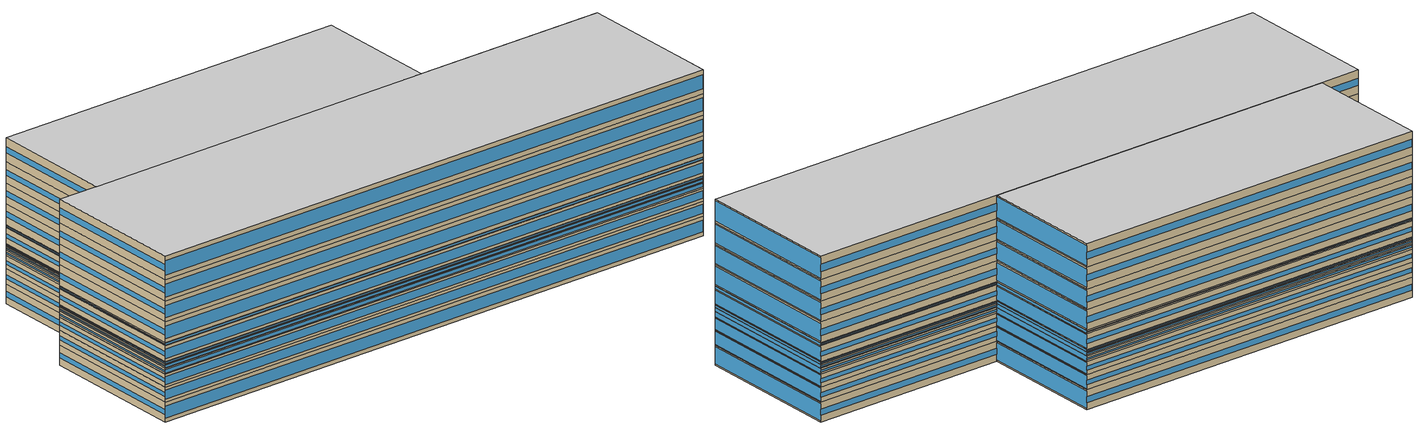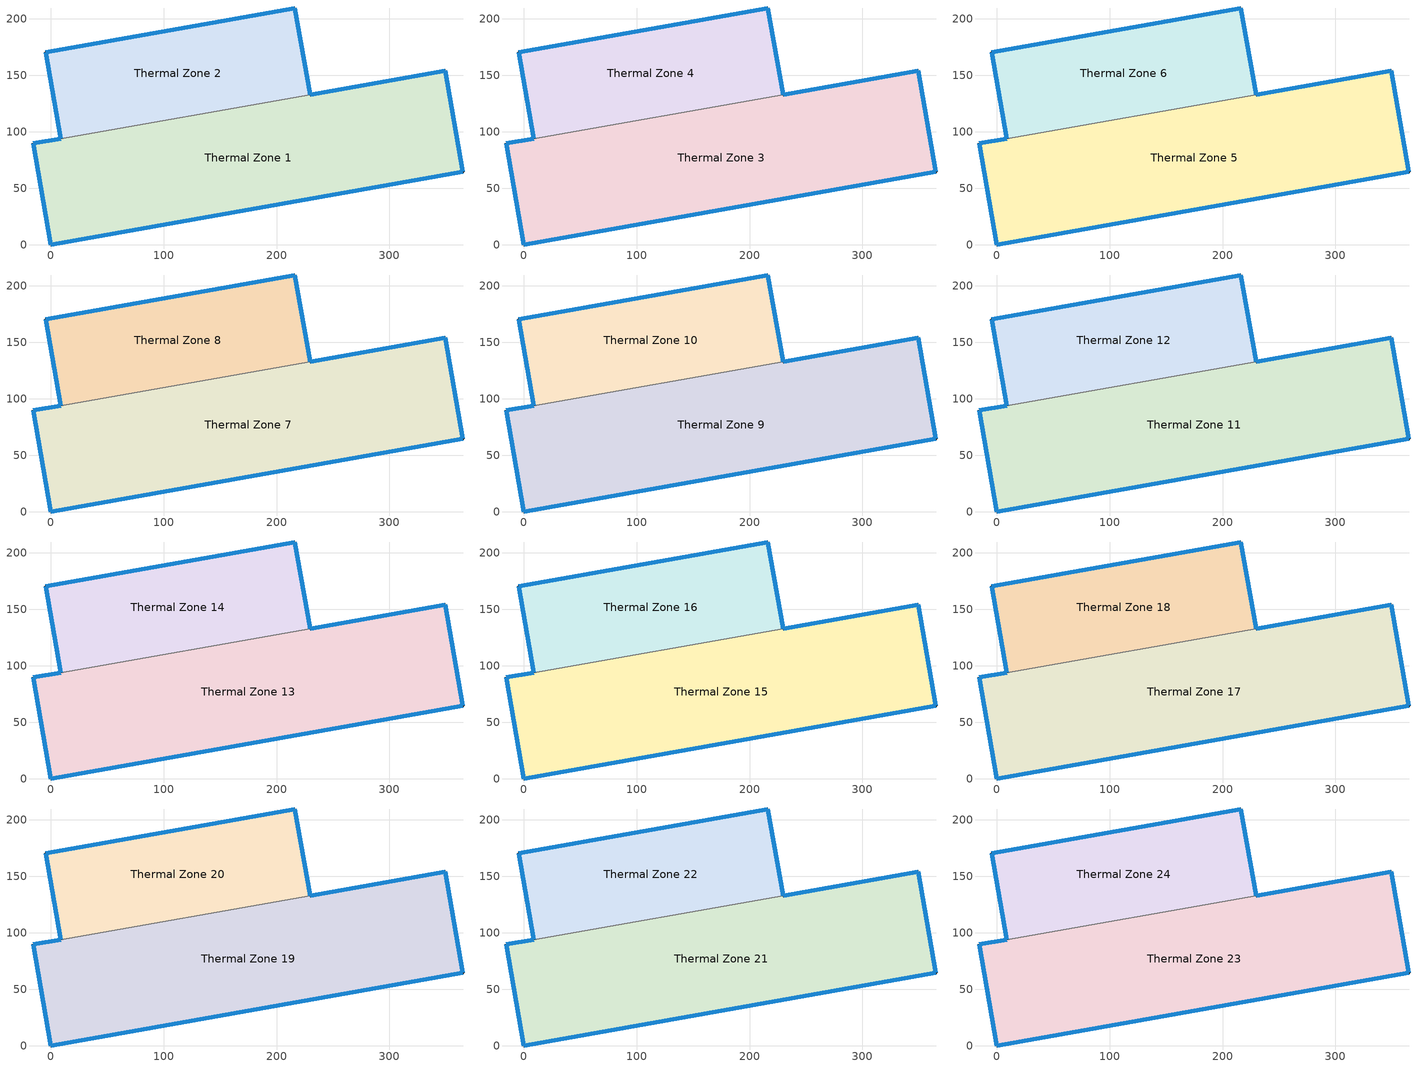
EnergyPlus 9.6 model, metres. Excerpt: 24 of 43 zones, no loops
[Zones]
Thermal Zone 1
 floor ground (ExtSlabCarpet): 0,0 -15.8,89.63 8.82,93.97 229.65,132.91 349.36,154.02 365.17,64.39 z0
 wall outside (Ext Wall): 8.82,93.97 -15.8,89.63 0,0 365.17,64.39 349.36,154.02 229.65,132.91 z0:11.75
 wall to Thermal Zone 2 (Interior Wall): 229.65,132.91 8.82,93.97 z0:11.75
 window (Ext Window): 365.16,64.4 349.36,154.01 z0.88:10.87; 8.81,93.97 -15.79,89.63 / 349.35,154.01 229.66,132.91 z4.11:7.64; 0.01,0 365.16,64.39 z2.35:9.4; -15.8,89.62 0,0.01 z4.35:7.4
Thermal Zone 2
 floor ground (ExtSlabCarpet): 8.82,93.97 -4.65,170.33 216.19,209.27 229.65,132.91 z0
 wall outside (Ext Wall): 229.65,132.91 216.19,209.27 -4.65,170.33 8.82,93.97 z0:11.75
 window (Ext Window): 229.65,132.92 216.19,209.26 z0.88:10.87; 216.18,209.27 -4.64,170.33 z4.11:7.64; -4.65,170.32 8.81,93.98 z4.35:7.4
Thermal Zone 3
 floor to Thermal Zone 1 (Interior Floor): 0,0 -15.8,89.63 8.82,93.97 229.65,132.91 349.36,154.02 365.17,64.39 z11.75
 wall outside (Ext Wall): 8.82,93.97 -15.8,89.63 0,0 365.17,64.39 349.36,154.02 229.65,132.91 z11.75:20.82
 wall to Thermal Zone 4 (Interior Wall): 229.65,132.91 8.82,93.97 z11.75:20.82
 window (Ext Window): 365.16,64.4 349.36,154.01 z12.43:20.14; 8.81,93.97 -15.79,89.63 / 349.35,154.01 229.66,132.91 z14.92:17.65; 0.01,0 365.16,64.39 z13.56:19.01; -15.8,89.62 0,0.01 z15.11:17.46
Thermal Zone 4
 floor to Thermal Zone 2 (Interior Floor): 8.82,93.97 -4.65,170.33 216.19,209.27 229.65,132.91 z11.75
 wall outside (Ext Wall): 229.65,132.91 216.19,209.27 -4.65,170.33 8.82,93.97 z11.75:20.82
 window (Ext Window): 229.65,132.92 216.19,209.26 z12.43:20.14; 216.18,209.27 -4.64,170.33 z14.92:17.65; -4.65,170.32 8.81,93.98 z15.11:17.46
Thermal Zone 5
 floor to Thermal Zone 3 (Interior Floor): 0,0 -15.8,89.63 8.82,93.97 229.65,132.91 349.36,154.02 365.17,64.39 z20.82
 wall outside (Ext Wall): 8.82,93.97 -15.8,89.63 0,0 365.17,64.39 349.36,154.02 229.65,132.91 z20.82:28.6
 wall to Thermal Zone 6 (Interior Wall): 229.65,132.91 8.82,93.97 z20.82:28.6
 window (Ext Window): 365.16,64.4 349.36,154.01 z21.4:28.02; 8.81,93.97 -15.79,89.63 / 349.35,154.01 229.66,132.91 z23.54:25.88; 0.01,0 365.16,64.39 z22.38:27.04; -15.8,89.62 0,0.01 z23.7:25.72
Thermal Zone 6
 floor to Thermal Zone 4 (Interior Floor): 8.82,93.97 -4.65,170.33 216.19,209.27 229.65,132.91 z20.82
 wall outside (Ext Wall): 229.65,132.91 216.19,209.27 -4.65,170.33 8.82,93.97 z20.82:28.6
 window (Ext Window): 229.65,132.92 216.19,209.26 z21.4:28.02; 216.18,209.27 -4.64,170.33 z23.54:25.88; -4.65,170.32 8.81,93.98 z23.7:25.72
Thermal Zone 7
 floor to Thermal Zone 5 (Interior Floor): 0,0 -15.8,89.63 8.82,93.97 229.65,132.91 349.36,154.02 365.17,64.39 z28.6
 wall outside (Ext Wall): 8.82,93.97 -15.8,89.63 0,0 365.17,64.39 349.36,154.02 229.65,132.91 z28.6:31.99
 wall to Thermal Zone 8 (Interior Wall): 229.65,132.91 8.82,93.97 z28.6:31.99
 window (Ext Window): 365.16,64.4 349.36,154.01 z28.85:31.74; 8.81,93.97 -15.79,89.63 / 349.35,154.01 229.66,132.91 z29.79:30.8; 0.01,0 365.16,64.39 z29.28:31.31; -15.8,89.62 0,0.01 z29.85:30.74
Thermal Zone 8
 floor to Thermal Zone 6 (Interior Floor): 8.82,93.97 -4.65,170.33 216.19,209.27 229.65,132.91 z28.6
 wall outside (Ext Wall): 229.65,132.91 216.19,209.27 -4.65,170.33 8.82,93.97 z28.6:31.99
 window (Ext Window): 229.65,132.92 216.19,209.26 z28.85:31.74; 216.18,209.27 -4.64,170.33 z29.79:30.8; -4.65,170.32 8.81,93.98 z29.85:30.74
Thermal Zone 9
 floor to Thermal Zone 7 (Interior Floor): 0,0 -15.8,89.63 8.82,93.97 229.65,132.91 349.36,154.02 365.17,64.39 z31.99
 wall outside (Ext Wall): 8.82,93.97 -15.8,89.63 0,0 365.17,64.39 349.36,154.02 229.65,132.91 z31.99:34.39
 wall to Thermal Zone 10 (Interior Wall): 229.65,132.91 8.82,93.97 z31.99:34.39
 window (Ext Window): 365.16,64.4 349.36,154.01 z32.17:34.21; 8.81,93.97 -15.79,89.63 / 349.35,154.01 229.66,132.91 z32.83:33.55; 0.01,0 365.16,64.39 z32.47:33.91; -15.8,89.62 0,0.01 z32.88:33.5
Thermal Zone 10
 floor to Thermal Zone 8 (Interior Floor): 8.82,93.97 -4.65,170.33 216.19,209.27 229.65,132.91 z31.99
 wall outside (Ext Wall): 229.65,132.91 216.19,209.27 -4.65,170.33 8.82,93.97 z31.99:34.39
 window (Ext Window): 229.65,132.92 216.19,209.26 z32.17:34.21; 216.18,209.27 -4.64,170.33 z32.83:33.55; -4.65,170.32 8.81,93.98 z32.88:33.5
Thermal Zone 11
 floor to Thermal Zone 9 (Interior Floor): 0,0 -15.8,89.63 8.82,93.97 229.65,132.91 349.36,154.02 365.17,64.39 z34.39
 wall outside (Ext Wall): 8.82,93.97 -15.8,89.63 0,0 365.17,64.39 349.36,154.02 229.65,132.91 z34.39:35.91
 wall to Thermal Zone 12 (Interior Wall): 229.65,132.91 8.82,93.97 z34.39:35.91
 window (Ext Window): 365.16,64.4 349.36,154.01 z34.5:35.8; 8.81,93.97 -15.79,89.63 / 349.35,154.01 229.66,132.91 z34.92:35.38; 0.01,0 365.16,64.39 z34.69:35.61; -15.8,89.62 0,0.01 z34.95:35.35
Thermal Zone 12
 floor to Thermal Zone 10 (Interior Floor): 8.82,93.97 -4.65,170.33 216.19,209.27 229.65,132.91 z34.39
 wall outside (Ext Wall): 229.65,132.91 216.19,209.27 -4.65,170.33 8.82,93.97 z34.39:35.91
 window (Ext Window): 229.65,132.92 216.19,209.26 z34.5:35.8; 216.18,209.27 -4.64,170.33 z34.92:35.38; -4.65,170.32 8.81,93.98 z34.95:35.35
Thermal Zone 13
 floor to Thermal Zone 11 (Interior Floor): 0,0 -15.8,89.63 8.82,93.97 229.65,132.91 349.36,154.02 365.17,64.39 z35.91
 wall outside (Ext Wall): 8.82,93.97 -15.8,89.63 0,0 365.17,64.39 349.36,154.02 229.65,132.91 z35.91:45.45
 wall to Thermal Zone 14 (Interior Wall): 229.65,132.91 8.82,93.97 z35.91:45.45
 window (Ext Window): 365.16,64.4 349.36,154.01 z36.63:44.73; 8.81,93.97 -15.79,89.63 / 349.35,154.01 229.66,132.91 z39.25:42.11; 0.01,0 365.16,64.39 z37.82:43.54; -15.8,89.62 0,0.01 z39.44:41.92
Thermal Zone 14
 floor to Thermal Zone 12 (Interior Floor): 8.82,93.97 -4.65,170.33 216.19,209.27 229.65,132.91 z35.91
 wall outside (Ext Wall): 229.65,132.91 216.19,209.27 -4.65,170.33 8.82,93.97 z35.91:45.45
 window (Ext Window): 229.65,132.92 216.19,209.26 z36.63:44.73; 216.18,209.27 -4.64,170.33 z39.25:42.11; -4.65,170.32 8.81,93.98 z39.44:41.92
Thermal Zone 15
 floor to Thermal Zone 13 (Interior Floor): 0,0 -15.8,89.63 8.82,93.97 229.65,132.91 349.36,154.02 365.17,64.39 z45.45
 wall outside (Ext Wall): 8.82,93.97 -15.8,89.63 0,0 365.17,64.39 349.36,154.02 229.65,132.91 z45.45:47.29
 wall to Thermal Zone 16 (Interior Wall): 229.65,132.91 8.82,93.97 z45.45:47.29
 window (Ext Window): 365.16,64.4 349.36,154.01 z45.59:47.15; 8.81,93.97 -15.79,89.63 / 349.35,154.01 229.66,132.91 z46.09:46.65; 0.01,0 365.16,64.39 z45.82:46.92; -15.8,89.62 0,0.01 z46.13:46.61
Thermal Zone 16
 floor to Thermal Zone 14 (Interior Floor): 8.82,93.97 -4.65,170.33 216.19,209.27 229.65,132.91 z45.45
 wall outside (Ext Wall): 229.65,132.91 216.19,209.27 -4.65,170.33 8.82,93.97 z45.45:47.29
 window (Ext Window): 229.65,132.92 216.19,209.26 z45.59:47.15; 216.18,209.27 -4.64,170.33 z46.09:46.65; -4.65,170.32 8.81,93.98 z46.13:46.61
Thermal Zone 17
 floor to Thermal Zone 15 (Interior Floor): 0,0 -15.8,89.63 8.82,93.97 229.65,132.91 349.36,154.02 365.17,64.39 z47.29
 wall outside (Ext Wall): 8.82,93.97 -15.8,89.63 0,0 365.17,64.39 349.36,154.02 229.65,132.91 z47.29:59.77
 wall to Thermal Zone 18 (Interior Wall): 229.65,132.91 8.82,93.97 z47.29:59.77
 window (Ext Window): 365.16,64.4 349.36,154.01 z48.23:58.83; 8.81,93.97 -15.79,89.63 / 349.35,154.01 229.66,132.91 z51.66:55.4; 0.01,0 365.16,64.39 z49.79:57.27; -15.8,89.62 0,0.01 z51.91:55.15
Thermal Zone 18
 floor to Thermal Zone 16 (Interior Floor): 8.82,93.97 -4.65,170.33 216.19,209.27 229.65,132.91 z47.29
 wall outside (Ext Wall): 229.65,132.91 216.19,209.27 -4.65,170.33 8.82,93.97 z47.29:59.77
 window (Ext Window): 229.65,132.92 216.19,209.26 z48.23:58.83; 216.18,209.27 -4.64,170.33 z51.66:55.4; -4.65,170.32 8.81,93.98 z51.91:55.15
Thermal Zone 19
 floor to Thermal Zone 17 (Interior Floor): 0,0 -15.8,89.63 8.82,93.97 229.65,132.91 349.36,154.02 365.17,64.39 z59.77
 wall outside (Ext Wall): 8.82,93.97 -15.8,89.63 0,0 365.17,64.39 349.36,154.02 229.65,132.91 z59.77:72.02
 wall to Thermal Zone 20 (Interior Wall): 229.65,132.91 8.82,93.97 z59.77:72.02
 window (Ext Window): 365.16,64.4 349.36,154.01 z60.69:71.1; 8.81,93.97 -15.79,89.63 / 349.35,154.01 229.66,132.91 z64.06:67.73; 0.01,0 365.16,64.39 z62.22:69.57; -15.8,89.62 0,0.01 z64.3:67.49
Thermal Zone 20
 floor to Thermal Zone 18 (Interior Floor): 8.82,93.97 -4.65,170.33 216.19,209.27 229.65,132.91 z59.77
 wall outside (Ext Wall): 229.65,132.91 216.19,209.27 -4.65,170.33 8.82,93.97 z59.77:72.02
 window (Ext Window): 229.65,132.92 216.19,209.26 z60.69:71.1; 216.18,209.27 -4.64,170.33 z64.06:67.73; -4.65,170.32 8.81,93.98 z64.3:67.49
Thermal Zone 21
 floor to Thermal Zone 19 (Interior Floor): 0,0 -15.8,89.63 8.82,93.97 229.65,132.91 349.36,154.02 365.17,64.39 z72.02
 wall outside (Ext Wall): 8.82,93.97 -15.8,89.63 0,0 365.17,64.39 349.36,154.02 229.65,132.91 z72.02:84.94
 wall to Thermal Zone 22 (Interior Wall): 229.65,132.91 8.82,93.97 z72.02:84.94
 window (Ext Window): 365.16,64.4 349.36,154.01 z72.99:83.97; 8.81,93.97 -15.79,89.63 / 349.35,154.01 229.66,132.91 z76.54:80.42; 0.01,0 365.16,64.39 z74.6:82.36; -15.8,89.62 0,0.01 z76.8:80.16
Thermal Zone 22
 floor to Thermal Zone 20 (Interior Floor): 8.82,93.97 -4.65,170.33 216.19,209.27 229.65,132.91 z72.02
 wall outside (Ext Wall): 229.65,132.91 216.19,209.27 -4.65,170.33 8.82,93.97 z72.02:84.94
 window (Ext Window): 229.65,132.92 216.19,209.26 z72.99:83.97; 216.18,209.27 -4.64,170.33 z76.54:80.42; -4.65,170.32 8.81,93.98 z76.8:80.16
Thermal Zone 23
 floor to Thermal Zone 21 (Interior Floor): 0,0 -15.8,89.63 8.82,93.97 229.65,132.91 349.36,154.02 365.17,64.39 z84.94
 wall outside (Ext Wall): 8.82,93.97 -15.8,89.63 0,0 365.17,64.39 349.36,154.02 229.65,132.91 z84.94:99.07
 wall to Thermal Zone 24 (Interior Wall): 229.65,132.91 8.82,93.97 z84.94:99.07
 window (Ext Window): 365.16,64.4 349.36,154.01 z86:98.01; 8.81,93.97 -15.79,89.63 / 349.35,154.01 229.66,132.91 z89.89:94.12; 0.01,0 365.16,64.39 z87.77:96.24; -15.8,89.62 0,0.01 z90.17:93.84
 ceiling to Thermal Zone 25 (Interior Ceiling): 365.17,64.39 349.36,154.02 229.65,132.91 8.82,93.97 -15.8,89.63 0,0 z99.07
Thermal Zone 24
 floor to Thermal Zone 22 (Interior Floor): 8.82,93.97 -4.65,170.33 216.19,209.27 229.65,132.91 z84.94
 wall outside (Ext Wall): 229.65,132.91 216.19,209.27 -4.65,170.33 8.82,93.97 z84.94:99.07
 window (Ext Window): 229.65,132.92 216.19,209.26 z86:98.01; 216.18,209.27 -4.64,170.33 z89.89:94.12; -4.65,170.32 8.81,93.98 z90.17:93.84
 ceiling to Thermal Zone 26 (Interior Ceiling): 229.65,132.91 216.19,209.27 -4.65,170.33 8.82,93.97 z99.07
[Building]
Building 1: North Axis {deg}=-0
[Site:Location]
Washington Dc Dulles IntL Ar: Latitude {deg}=38.98; Longitude {deg}=-77.47; Time Zone {hr}=-5; Elevation {m}=82
[SizingPeriod:DesignDay] Day of Month=21; Dry-Bulb Temperature Range Modifier Type=DefaultMultipliers; Barometric Pressure {Pa}=86790; Rain Indicator=No; Snow Indicator=No; Daylight Saving Time Indicator=No; Begin Environment Reset Mode=FullResetAtBeginEnvironment
Name | Month | Day Type | Maximum Dry-Bulb Temperature {C} | Daily Dry-Bulb Temperature Range {deltaC} | Humidity Condition Type | Wetbulb or DewPoint at Maximum Dry-Bulb {C} | Wind Speed {m/s} | Wind Direction {deg} | Solar Model Indicator | ASHRAE Clear Sky Optical Depth for Beam Irradiance (taub) | ASHRAE Clear Sky Optical Depth for Diffuse Irradiance (taud) | Enthalpy at Maximum Dry-Bulb {J/kg} | Sky Clearness
SALT-LAKE-CITY-IAP Ann Clg .4% Condns DB=>MWB | 7 | SummerDesignDay | 36.5 | 14.4 | Wetbulb | 17.1 | 5 | 340 | ASHRAETau | 0.339 | 2.366
SALT-LAKE-CITY-IAP Ann Clg .4% Condns DP=>MDB | 7 | SummerDesignDay | 22.5 | 14.4 | Dewpoint | 15.6 | 5 | 340 | ASHRAETau | 0.339 | 2.366
SALT-LAKE-CITY-IAP Ann Clg .4% Condns Enth=>MDB | 7 | SummerDesignDay | 30.8 | 14.4 | Enthalpy |  | 5 | 340 | ASHRAETau | 0.339 | 2.366 | 59300
SALT-LAKE-CITY-IAP Ann Clg .4% Condns WB=>MDB | 7 | SummerDesignDay | 31.2 | 14.4 | Wetbulb | 19 | 5 | 340 | ASHRAETau | 0.339 | 2.366
SALT-LAKE-CITY-IAP Ann Htg 99.6% Condns DB | 1 | WinterDesignDay | -12.4 | 0 | Wetbulb | -12.4 | 2.6 | 140 | ASHRAEClearSky |  |  |  | 0
SALT-LAKE-CITY-IAP Ann Htg Wind 99.6% Condns WS=>MCDB | 1 | WinterDesignDay | 6.8 | 0 | Wetbulb | 6.8 | 12.4 | 140 | ASHRAEClearSky |  |  |  | 0
SALT-LAKE-CITY-IAP Ann Hum_n 99.6% Condns DP=>MCDB | 1 | WinterDesignDay | -10.7 | 0 | Dewpoint | -16.2 | 2.6 | 140 | ASHRAEClearSky |  |  |  | 0
[Material] Thermal Absorptance=0.9
Name | Roughness | Thickness m | Conductivity W/m-K | Density kg/m3 | Specific Heat J/kg-K | Solar Absorptance | Visible Absorptance
wall concrete | MediumRough | 0.03 | 0.5 | 2243 | 837 | 0.65 | 0.65
Wall Insulation [18] | MediumRough | 0.1693 | 0.049 | 265 | 836.8 | 0.7 | 0.7
F16 Acoustic tile | MediumSmooth | 0.0191 | 0.06 | 368 | 590 | 0.3 | 0.3
M11 100mm lightweight concrete | MediumRough | 0.1016 | 0.53 | 1280 | 840 | 0.5 | 0.5
MAT-CC05 4 HW CONCRETE | Rough | 0.1016 | 1.311 | 2240 | 836.8 | 0.85 | 0.85
G01a 19mm gypsum board | MediumSmooth | 0.019 | 0.16 | 800 | 1090 | 0.4 | 0.4
[Material:AirGap]
Name | Thermal Resistance m2-K/W
F04 Wall air space resistance | 0.15
F05 Ceiling air space resistance | 0.18
[Material:NoMass]
CP02 CARPET PAD: Roughness=Smooth; Thermal Resistance m2-K/W=0.1; Thermal Absorptance=0.9; Solar Absorptance=0.8; Visible Absorptance=0.8
[WindowMaterial:SimpleGlazingSystem]
Window Material Simple Glazing System: U-Factor W/m2-K=1.8; Solar Heat Gain Coefficient=0.3
[Construction]
Ext Wall: wall concrete, Wall Insulation [18]
Ext Window: Window Material Simple Glazing System
ExtSlabCarpet: MAT-CC05 4 HW CONCRETE, CP02 CARPET PAD
Interior Ceiling: M11 100mm lightweight concrete, F05 Ceiling air space resistance, F16 Acoustic tile
Interior Floor: F16 Acoustic tile, F05 Ceiling air space resistance, M11 100mm lightweight concrete
Interior Wall: G01a 19mm gypsum board, F04 Wall air space resistance, G01a 19mm gypsum board
[Zone]
Thermal Zone 1; Thermal Zone 2: 350, 0, 0, 0, , 1, , , , , , Yes
Thermal Zone 3; Thermal Zone 4: 350, 0, 0, 11.75, , 1, , , , , , Yes
Thermal Zone 5; Thermal Zone 6: 350, 0, 0, 20.82, , 1, , , , , , Yes
Thermal Zone 7; Thermal Zone 8: 350, 0, 0, 28.6, , 1, , , , , , Yes
Thermal Zone 9; Thermal Zone 10: 350, 0, 0, 31.99, , 1, , , , , , Yes
Thermal Zone 11; Thermal Zone 12: 350, 0, 0, 34.39, , 1, , , , , , Yes
Thermal Zone 13; Thermal Zone 14: 350, 0, 0, 35.91, , 1, , , , , , Yes
Thermal Zone 15; Thermal Zone 16: 350, 0, 0, 45.45, , 1, , , , , , Yes
Thermal Zone 17; Thermal Zone 18: 350, 0, 0, 47.29, , 1, , , , , , Yes
Thermal Zone 19; Thermal Zone 20: 350, 0, 0, 59.77, , 1, , , , , , Yes
Thermal Zone 21; Thermal Zone 22: 350, 0, 0, 72.02, , 1, , , , , , Yes
Thermal Zone 23; Thermal Zone 24: 350, 0, 0, 84.94, , 1, , , , , , Yes
